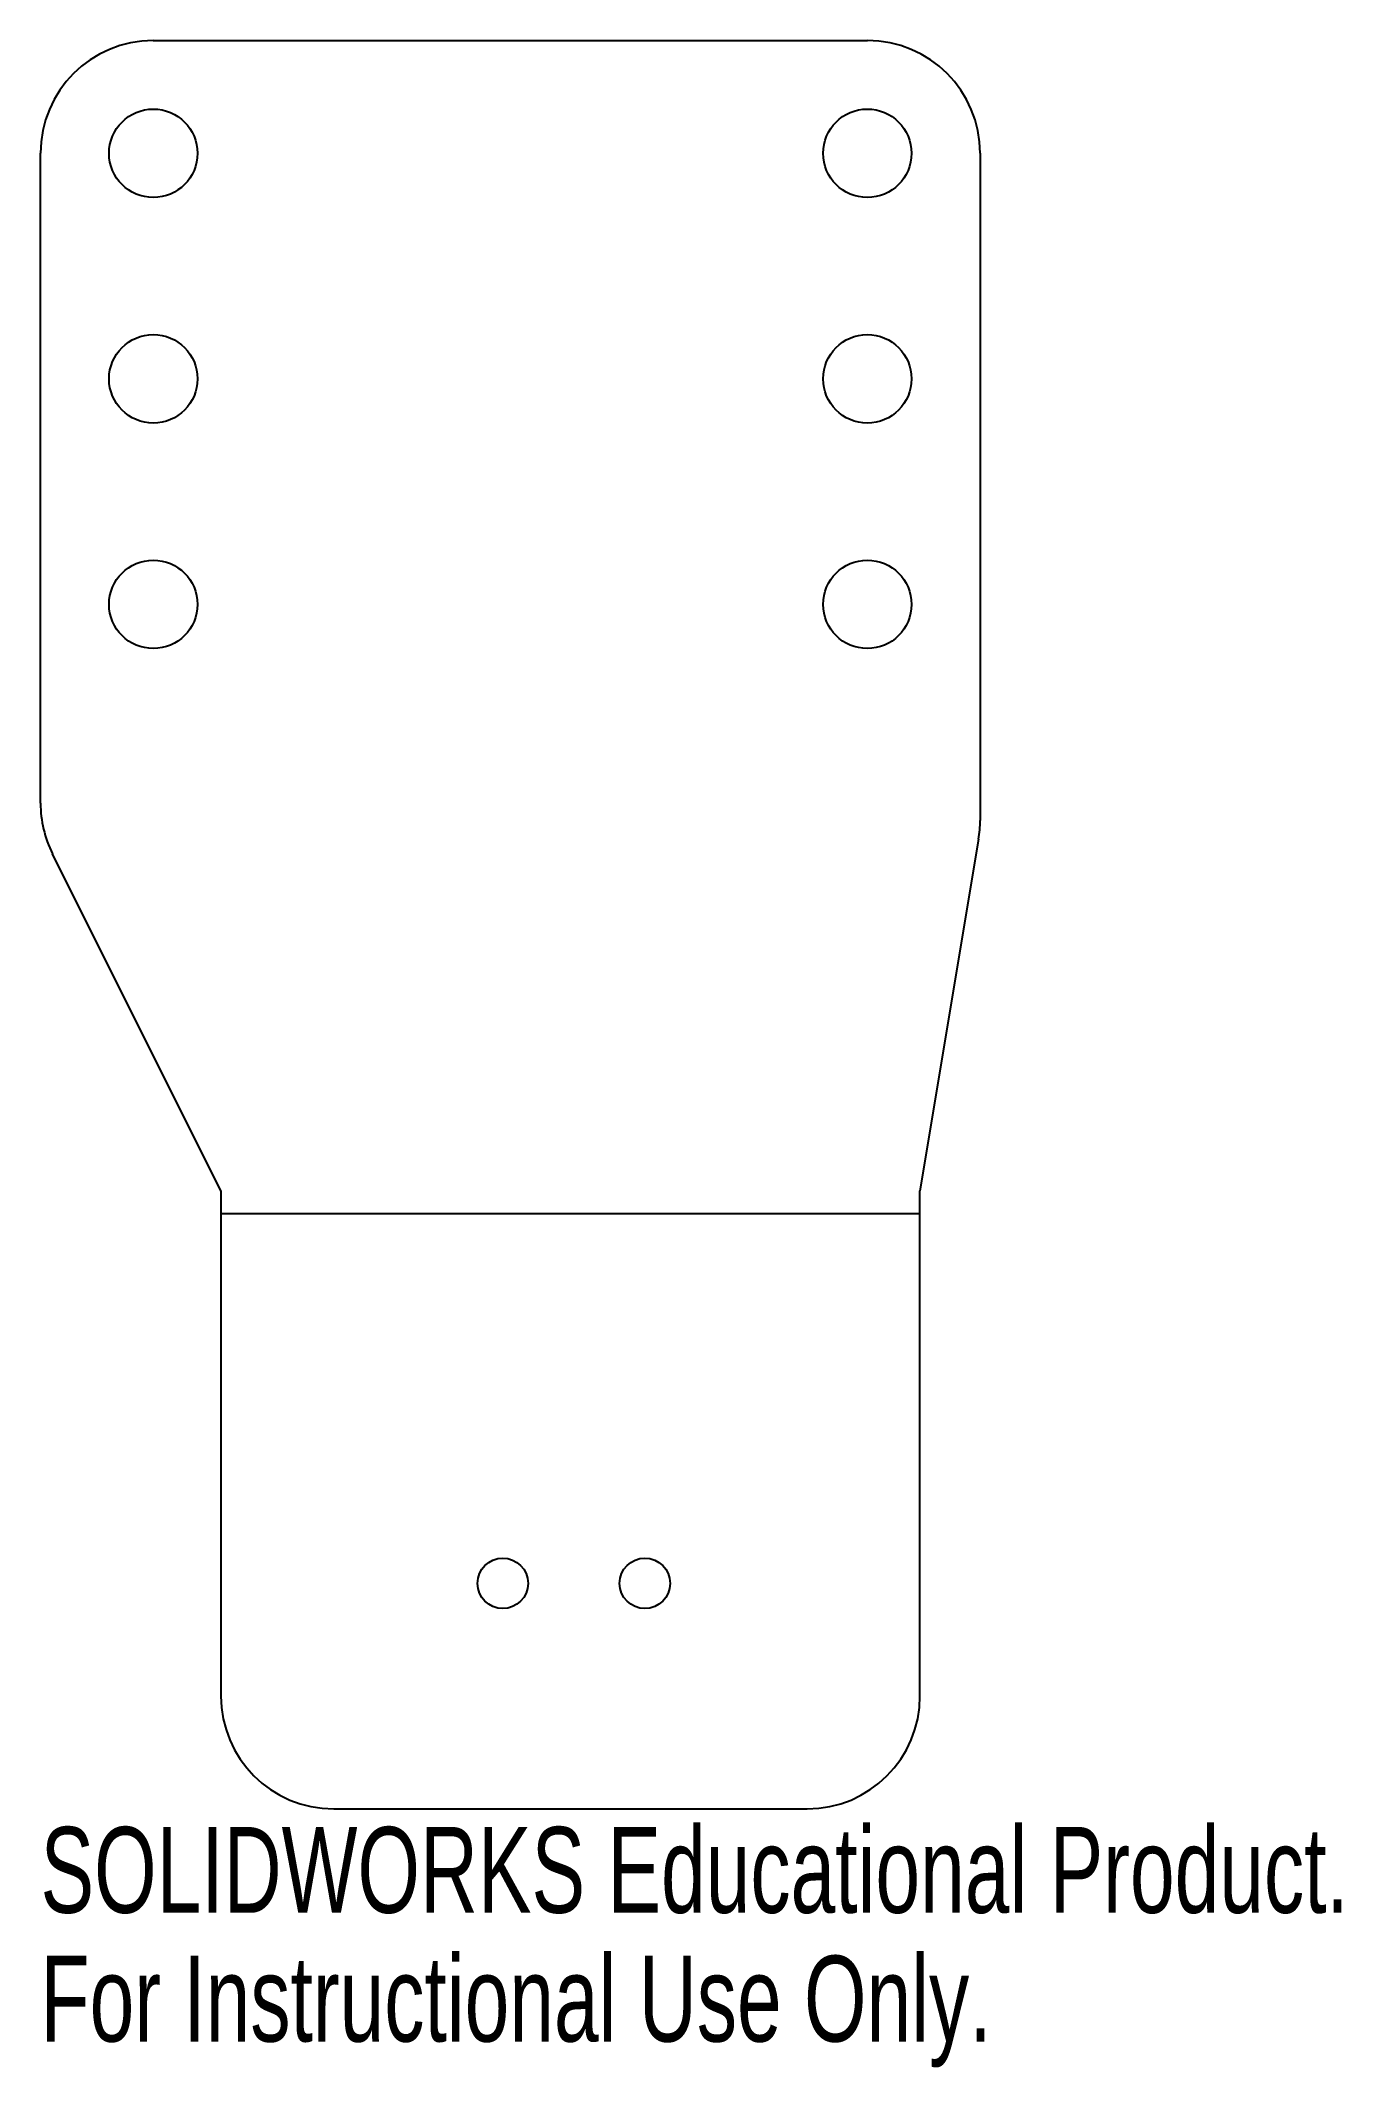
# Model space of a CAD drawing. Header units: inches. Extents: x 0 to 2.88, y -4.49 to 0.
import ezdxf

# ---------------------------------------------------------------- set-up
doc = ezdxf.new("R2010")
doc.units = ezdxf.units.IN
doc.header["$MEASUREMENT"] = 0
doc.styles.add('SLDTEXTSTYLE0', font='TXT', dxfattribs={"width": 0.7})

msp = doc.modelspace()

# ---------------------------------------------------------------- linework, layer by layer
at = {"color": 7, "linetype": 'Continuous', "lineweight": 25}
for p, q in [((0.25, 0), (1.8333, 0)), ((0, -1.691), (0, -0.25)), ((2.0833, -0.25), (2.0833, -1.7293)), ((2.0799, -1.7704), (1.95, -2.55)), ((0.4, -2.55), (0.0264, -1.8028)), ((0.4, -2.55), (0.4, -3.6705)), ((1.95, -3.6705), (1.95, -2.55)), ((0.65, -3.9205), (1.7, -3.9205))]:
    msp.add_line(p, q, dxfattribs=at)
at = {"color": 7, "linetype": 'Continuous'}
msp.add_line((0.4, -2.6003), (1.95, -2.6003), dxfattribs=at)
at = {"color": 7, "linetype": 'Continuous', "lineweight": 25}
for centre, radius in [((0.25, -0.25), 0.098), ((1.8333, -0.25), 0.098), ((0.25, -0.75), 0.098), ((1.8333, -0.75), 0.098), ((0.25, -1.25), 0.098), ((1.8333, -1.25), 0.098), ((1.025, -3.4205), 0.056), ((1.34, -3.4205), 0.056)]:
    msp.add_circle(centre, radius, dxfattribs=at)
for centre, start, end in [((0.25, -0.25), 90, 180), ((1.8333, -0.25), 0, 90), ((0.25, -1.691), 180, 206.5651), ((1.8333, -1.7293), 350.5377, 0), ((0.65, -3.6705), 180, 270), ((1.7, -3.6705), 270, 0)]:
    msp.add_arc(centre, 0.25, start, end, dxfattribs=at)

# ---------------------------------------------------------------- texts
at = {"color": 7, "linetype": 'Continuous', "char_height": 0.1903, "attachment_point": 1, "style": 'SLDTEXTSTYLE0'}
for s, insert in [('SOLIDWORKS Educational Product.', (0, -3.9607)), ('For Instructional Use Only.', (0, -4.2461))]:
    msp.add_mtext(s, dxfattribs=dict(at, insert=insert))

doc.saveas('drawing.dxf')
